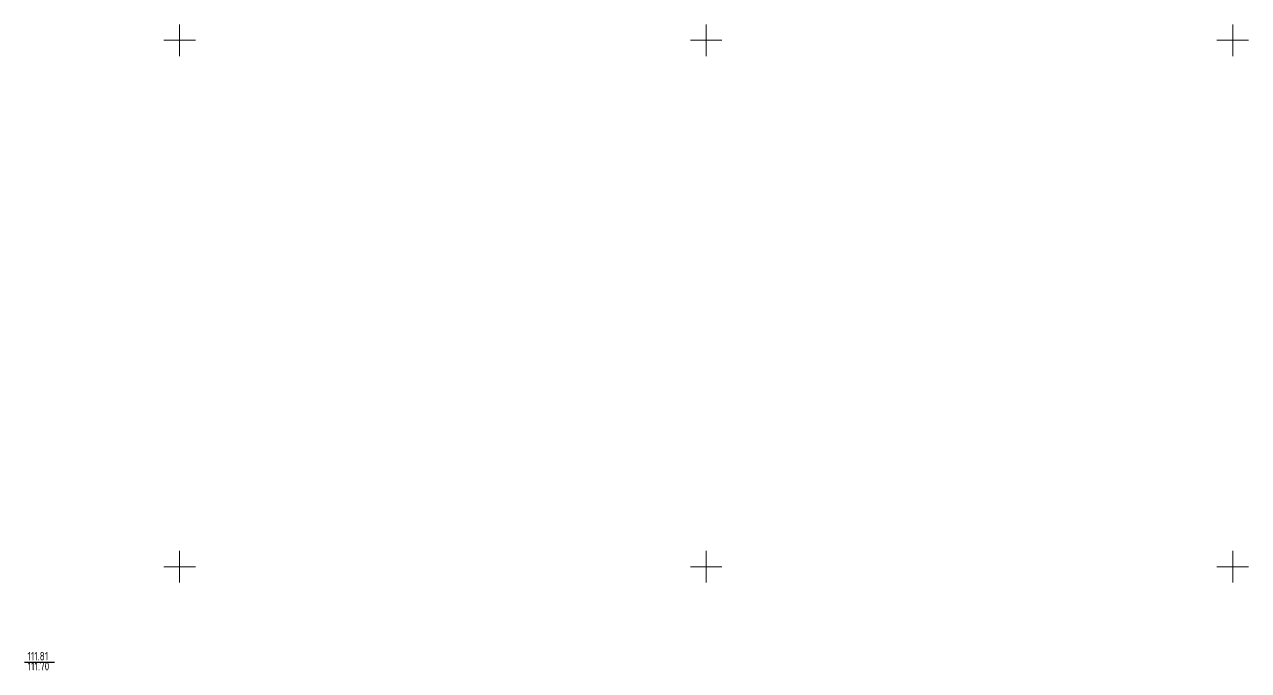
# Model space of a CAD drawing. Header units: metres. Extents: x 22515 to 24102, y 22346 to 22852.
# Drawn here: x 22752 to 22868.2, y 22640.1 to 22701.5 of the extents above; entities that cross this region are included whole.
import ezdxf

# ---------------------------------------------------------------- set-up
doc = ezdxf.new("R2010")
doc.units = ezdxf.units.M
doc.layers.add('02_Сетка', color=7, linetype='Continuous')
doc.layers.add('61_Отметки высоты поверхности', color=7, linetype='Continuous')
doc.styles.get("Standard").update_dxf_attribs({"font": 'GOST2304A.ttf', "height": 2})

# ---------------------------------------------------------------- blocks, each defined once
blk = doc.blocks.new('g5_012')
at = {"color": 92, "linetype": 'ByBlock', "lineweight": -2}
for p, q in [((0, -3), (0, 3)), ((-3, 0), (3, 0))]:
    blk.add_line(p, q, dxfattribs=at)

msp = doc.modelspace()

# ---------------------------------------------------------------- linework, layer by layer
at = {"layer": '61_Отметки высоты поверхности', "flags": 128}
msp.add_lwpolyline([(22751.95, 22640.93), (22754.79, 22640.93)], dxfattribs=at)

# ---------------------------------------------------------------- block references
at = {"layer": '02_Сетка', "color": 92, "linetype": 'Continuous', "lineweight": 15, "ltscale": 0.5, "xscale": 0.5, "yscale": 0.5}
for p in [(22766.69, 22700), (22816.69, 22700), (22866.69, 22700), (22766.69, 22650), (22816.69, 22650), (22866.69, 22650)]:
    msp.add_blockref('g5_012', p, dxfattribs=at)

# ---------------------------------------------------------------- texts
at = {"layer": '61_Отметки высоты поверхности', "color": 7, "linetype": 'Continuous', "lineweight": 15, "ltscale": 0.5}
for s, p in [('111.81', (22752.24, 22641.1)), ('111.70', (22752.26, 22640.14))]:
    msp.add_text(s, height=0.8, dxfattribs=at).set_placement(p)

doc.saveas('drawing.dxf')
